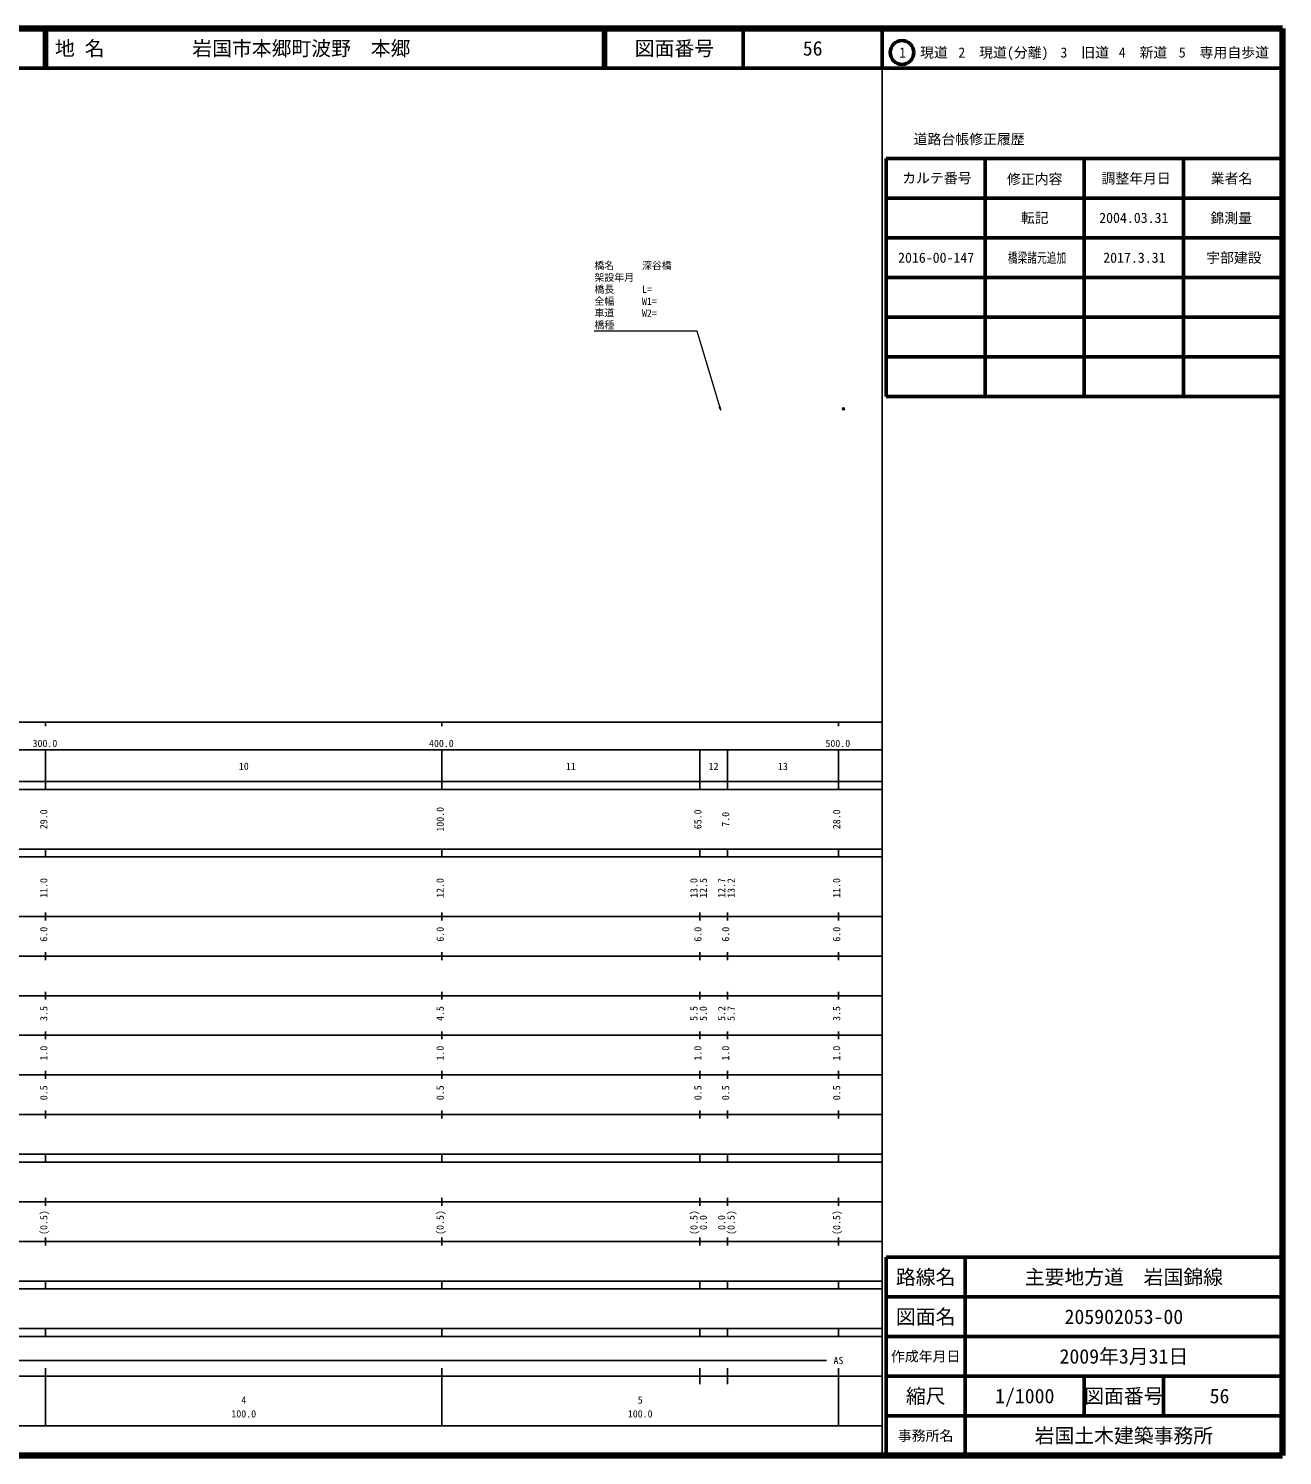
# Model space of a CAD drawing. Units: millimetres on the paper, with parts at other scales. Extents: x 40 to 680, y 20 to 380.
# Drawn here: x 363.7 to 680, y 20 to 380 of the extents above; entities that cross this region are included whole.
import ezdxf
from ezdxf.enums import TextEntityAlignment as Align

# ---------------------------------------------------------------- set-up
doc = ezdxf.new("R2010")
doc.units = ezdxf.units.MM
doc.header["$PDMODE"] = 32
doc.header["$PDSIZE"] = 0.5
for name, color, linetype, lineweight in [('M-BGD-RSTR', 7, 'Continuous', 13), ('M-TTL', 2, 'Continuous', 140), ('M-TTL-BAND', 7, 'Continuous', 25), ('M-TTL-FRAM', 2, 'Continuous', 50), ('M-TTL-LINE', 7, 'Continuous', 50)]:
    doc.layers.add(name, color=color, linetype=linetype, lineweight=lineweight)
for name, color, linetype in [('M-OTRS', 6, 'Continuous'), ('M-STR-HTXT', 7, 'Continuous'), ('M-TTL-TXT', 7, 'Continuous')]:
    doc.layers.add(name, color=color, linetype=linetype)
doc.styles.add('ＭＳ ゴシック', font='')
doc.styles.get('ＭＳ ゴシック').set_extended_font_data('MS Gothic')

# ---------------------------------------------------------------- blocks, each defined once
blk = doc.blocks.new('open_arrow')
at = {"color": 0, "linetype": 'Continuous', "lineweight": -2}
blk.add_lwpolyline([(7.5, 1.25), (0, 0), (7.5, -1.25)], dxfattribs=at)

msp = doc.modelspace()

# ---------------------------------------------------------------- linework, layer by layer
at = {"layer": 'M-BGD-RSTR'}
msp.add_lwpolyline([(538.31, 283.693), (532.332, 303.62), (506.393, 303.62)], dxfattribs=at)
at = {"layer": 'M-OTRS'}
msp.add_point((569.25, 284.03), dxfattribs=at)
at = {"layer": 'M-TTL'}
for p, q in [((680, 380), (40, 380)), ((680, 20), (680, 380)), ((40, 20), (680, 20))]:
    msp.add_line(p, q, dxfattribs=at)
at = {"layer": 'M-TTL-BAND'}
for p, q in [((579, 20), (579, 370)), ((40, 205), (579, 205)), ((368, 205), (368, 204)), ((468, 205), (468, 204)), ((568, 205), (568, 204)), ((68, 198), (579, 198)), ((368, 188), (368, 198)), ((468, 188), (468, 198)), ((533, 188), (533, 198)), ((540, 188), (540, 198)), ((568, 188), (568, 198)), ((40, 190), (579, 190)), ((40, 188), (579, 188)), ((40, 173), (579, 173)), ((368, 171), (368, 173)), ((468, 171), (468, 173)), ((533, 171), (533, 173)), ((540, 171), (540, 173)), ((568, 171), (568, 173)), ((40, 171), (579, 171)), ((40, 156), (579, 156)), ((368, 155), (368, 157)), ((468, 155), (468, 157)), ((533, 155), (533, 157)), ((540, 155), (540, 157)), ((568, 155), (568, 157)), ((46, 146), (579, 146)), ((368, 145), (368, 147)), ((468, 145), (468, 147)), ((533, 145), (533, 147)), ((540, 145), (540, 147)), ((568, 145), (568, 147)), ((368, 135), (368, 137)), ((468, 135), (468, 137)), ((533, 135), (533, 137)), ((540, 135), (540, 137)), ((568, 135), (568, 137)), ((52, 136), (579, 136)), ((46, 126), (579, 126)), ((368, 125), (368, 127)), ((468, 125), (468, 127)), ((533, 125), (533, 127)), ((540, 125), (540, 127)), ((568, 125), (568, 127)), ((52, 116), (579, 116)), ((368, 115), (368, 117)), ((468, 115), (468, 117)), ((533, 115), (533, 117)), ((540, 115), (540, 117)), ((568, 115), (568, 117)), ((46, 106), (579, 106)), ((368, 105), (368, 107)), ((468, 105), (468, 107)), ((533, 105), (533, 107)), ((540, 105), (540, 107)), ((568, 105), (568, 107)), ((40, 96), (579, 96)), ((40, 94), (579, 94)), ((368, 94), (368, 96)), ((468, 94), (468, 96)), ((533, 94), (533, 96)), ((540, 94), (540, 96)), ((568, 94), (568, 96)), ((49, 84), (579, 84)), ((368, 83), (368, 85)), ((468, 83), (468, 85)), ((533, 83), (533, 85)), ((540, 83), (540, 85)), ((568, 83), (568, 85)), ((40, 74), (579, 74)), ((368, 73), (368, 75)), ((468, 73), (468, 75)), ((533, 73), (533, 75)), ((540, 73), (540, 75)), ((568, 73), (568, 75)), ((40, 64), (579, 64)), ((40, 62), (579, 62)), ((368, 62), (368, 64)), ((468, 62), (468, 64)), ((533, 62), (533, 64)), ((540, 62), (540, 64)), ((568, 62), (568, 64)), ((40, 52), (579, 52)), ((368, 50), (368, 52)), ((468, 50), (468, 52)), ((533, 50), (533, 52)), ((540, 50), (540, 52)), ((568, 50), (568, 52)), ((40, 50), (579, 50)), ((71, 44), (565, 44)), ((40, 40), (579, 40)), ((368, 27.5), (368, 42)), ((468, 27.5), (468, 42)), ((533, 38), (533, 42)), ((540, 38), (540, 42)), ((568, 27.5), (568, 42)), ((68, 27.5), (579, 27.5))]:
    msp.add_line(p, q, dxfattribs=at)
at = {"layer": 'M-TTL-FRAM'}
for p, q in [((580, 347.197), (580, 287.197)), ((580, 347.197), (680, 347.197)), ((580, 287.197), (680, 287.197)), ((680, 70), (580, 70)), ((580, 70), (580, 20))]:
    msp.add_line(p, q, dxfattribs=at)
at = {"layer": 'M-TTL-LINE'}
for p, q in [((367.75, 380), (367.75, 370)), ((368.25, 380), (368.25, 370)), ((508.747, 380), (508.747, 370)), ((509.247, 380), (509.247, 370)), ((543.997, 380), (543.997, 370)), ((579, 380), (579, 370)), ((40, 370), (680, 370)), ((605, 347.197), (605, 287.197)), ((630, 347.197), (630, 287.197)), ((655, 347.197), (655, 287.197)), ((580, 337.197), (680, 337.197)), ((580, 327.197), (680, 327.197)), ((580, 317.197), (680, 317.197)), ((580, 307.197), (680, 307.197)), ((580, 297.197), (680, 297.197)), ((600, 70), (600, 20)), ((680, 60), (580, 60)), ((680, 50), (580, 50)), ((680, 40), (580, 40)), ((630, 40), (630, 30)), ((650, 40), (650, 30)), ((680, 30), (580, 30))]:
    msp.add_line(p, q, dxfattribs=at)
msp.add_circle((584.031, 373.958), 3, dxfattribs=at)

# ---------------------------------------------------------------- block references
at = {"layer": 'M-BGD-RSTR', "xscale": 0.133, "yscale": 0.133, "rotation": 106.7}
msp.add_blockref('open_arrow', (538.31, 283.693), dxfattribs=at)

# ---------------------------------------------------------------- texts
at = {"layer": 'M-STR-HTXT', "style": 'ＭＳ ゴシック'}
for s, p in [('橋名', (506.448, 318.743)), ('深谷橋', (518.448, 318.743)), ('架設年月', (506.448, 315.743)), ('橋長', (506.448, 312.743)), ('L=', (518.448, 312.743)), ('全幅', (506.448, 309.743)), ('W1=', (518.448, 309.743)), ('橋種', (506.448, 303.743)), ('車道', (506.448, 306.804)), ('W2=', (518.448, 306.743))]:
    msp.add_text(s, height=1.833, dxfattribs=at).set_placement(p, align=Align.BOTTOM_LEFT)
at = {"layer": 'M-TTL-BAND', "style": 'ＭＳ ゴシック'}
for s, p in [('300.0', (367.844, 198.195)), ('400.0', (467.844, 198.195)), ('500.0', (567.844, 198.195)), ('10', (418, 192.405)), ('11', (500.5, 192.405)), ('12', (536.5, 192.405)), ('13', (554, 192.405)), ('AS', (568, 42.5)), ('4', (418, 32.523)), ('5', (518, 32.523)), ('100.0', (418, 29.033)), ('100.0', (518, 29.033))]:
    msp.add_text(s, height=1.833, dxfattribs=at).set_placement(p, align=Align.BOTTOM_CENTER)
for s, p in [('29.0', (369, 180.5)), ('100.0', (469, 180.5)), ('65.0', (534, 180.5)), ('7.0', (541, 180.5)), ('28.0', (569, 180.5)), ('11.0', (369, 163.174)), ('12.0', (469, 163.174)), ('13.0', (533, 163.174)), ('12.5', (535.37, 163.174)), ('12.7', (540, 163.174)), ('13.2', (542.37, 163.174)), ('11.0', (569, 163.174)), ('6.0', (369, 151.5)), ('6.0', (469, 151.5)), ('6.0', (534, 151.5)), ('6.0', (541, 151.5)), ('6.0', (569, 151.5)), ('3.5', (369, 131.5)), ('4.5', (469, 131.5)), ('5.5', (533, 131.5)), ('5.0', (535.37, 131.5)), ('5.2', (540, 131.5)), ('5.7', (542.37, 131.5)), ('3.5', (569, 131.5)), ('1.0', (369, 121.5)), ('1.0', (469, 121.5)), ('1.0', (534, 121.5)), ('1.0', (541, 121.5)), ('1.0', (569, 121.5)), ('0.5', (369, 111.5)), ('0.5', (469, 111.5)), ('0.5', (534, 111.5)), ('0.5', (541, 111.5)), ('0.5', (569, 111.5)), ('(0.5)', (369, 78.764)), ('(0.5)', (469, 78.764)), ('(0.5)', (533, 78.764)), ('0.0', (535.37, 78.764)), ('0.0', (540, 78.764)), ('(0.5)', (542.37, 78.764)), ('(0.5)', (569, 78.764))]:
    msp.add_text(s, height=1.833, rotation=90, dxfattribs=at).set_placement(p, align=Align.BOTTOM_CENTER)
at = {"layer": 'M-TTL-TXT', "style": 'ＭＳ ゴシック'}
for s, p in [('地 名', (370.38, 375)), ('岩国市本郷町波野\u3000本郷', (405.024, 375))]:
    msp.add_text(s, height=3.666, dxfattribs=at).set_placement(p, align=Align.MIDDLE_LEFT)
for s, height, p in [('図面番号', 3.666, (526.622, 375)), ('56', 3.666, (561.497, 375)), ('1\u3000現道', 2.566, (589.448, 373.958)), ('2\u3000現道(分離)', 2.566, (609.619, 373.958)), ('3\u3000旧道', 2.566, (630.121, 373.958)), ('4\u3000新道', 2.566, (644.824, 373.958)), ('5\u3000専用自歩道', 2.566, (665.228, 373.958)), ('道路台帳修正履歴', 2.566, (600.968, 352.113)), ('カルテ番号', 2.566, (592.839, 342.277)), ('修正内容', 2.566, (617.509, 342.023)), ('調整年月日', 2.566, (643.089, 342.197)), ('業者名', 2.566, (667.134, 342.197)), ('転記', 2.566, (617.5, 332.245)), ('2004.03.31', 2.566, (642.5, 332.245)), ('錦測量', 2.566, (667.077, 332.189)), ('路線名', 3.666, (590, 65)), ('路線名', 3.666, (590, 65)), ('主要地方道\u3000岩国錦線', 3.666, (640, 65)), ('図面名', 3.666, (590, 55)), ('図面名', 3.666, (590, 55)), ('205902053-00', 3.666, (640, 55)), ('2009年3月31日', 3.666, (640, 45)), ('作成年月日', 2.566, (590, 45)), ('作成年月日', 2.566, (590, 45)), ('縮尺', 3.666, (590, 35)), ('縮尺', 3.666, (590, 35)), ('1/1000', 3.666, (615, 35)), ('図面番号', 3.666, (640, 35)), ('図面番号', 3.666, (640, 35)), ('56', 3.666, (664.125, 35)), ('事務所名', 2.566, (590, 25)), ('事務所名', 2.566, (590, 25)), ('岩国土木建築事務所', 3.666, (640, 25))]:
    msp.add_text(s, height=height, dxfattribs=at).set_placement(p, align=Align.MIDDLE_CENTER)
for s, p in [('2016-00-147', (583.046, 320.138)), ('2017.3.31', (634.796, 320.138))]:
    msp.add_text(s, height=2.566, dxfattribs=at).set_placement(p, align=Align.BOTTOM_LEFT)
at = {"layer": 'M-TTL-TXT', "style": 'ＭＳ ゴシック', "width": 0.7}
msp.add_text('橋梁諸元追加', height=2.566, dxfattribs=at).set_placement((610.749, 320.138), align=Align.BOTTOM_LEFT)
at = {"layer": 'M-TTL-TXT', "style": 'ＭＳ ゴシック'}
msp.add_text('宇部建設', height=2.566, dxfattribs=at).set_placement((667.758, 320.138), align=Align.BOTTOM_CENTER)

doc.saveas('drawing.dxf')
